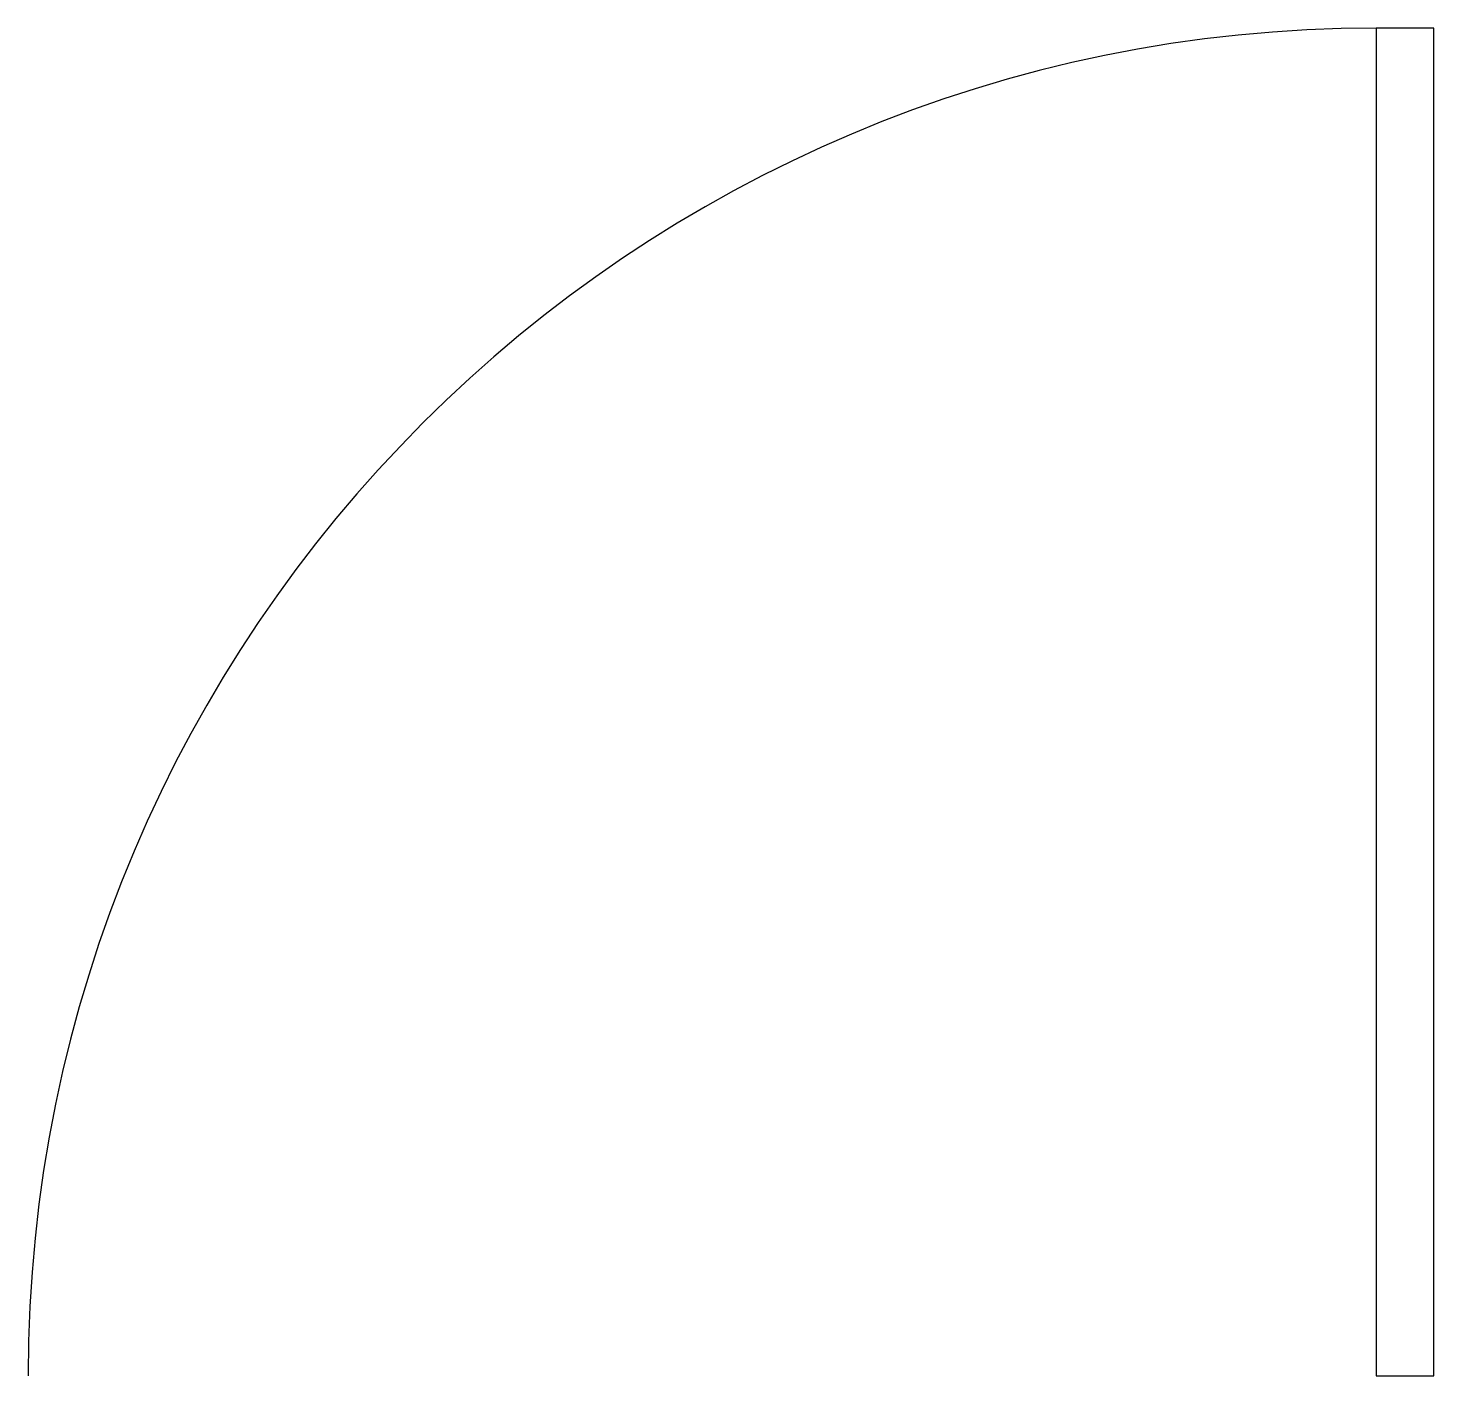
# Model space of a CAD drawing. Extents: x -350 to 380, y 0 to 700.
import ezdxf

# ---------------------------------------------------------------- set-up
doc = ezdxf.new("R2010")
doc.units = 0
doc.header["$MEASUREMENT"] = 0

# ---------------------------------------------------------------- blocks, each defined once
blk = doc.blocks.new('单开门')
for p, q in [((350, 700), (350, 0)), ((380, 700), (350, 700)), ((380, 0), (380, 700)), ((350, 0), (380, 0))]:
    blk.add_line(p, q)
blk.add_arc((350, 0), 700, 90, 180)

msp = doc.modelspace()

# ---------------------------------------------------------------- block references
msp.add_blockref('单开门', (0, 0))

doc.saveas('drawing.dxf')
